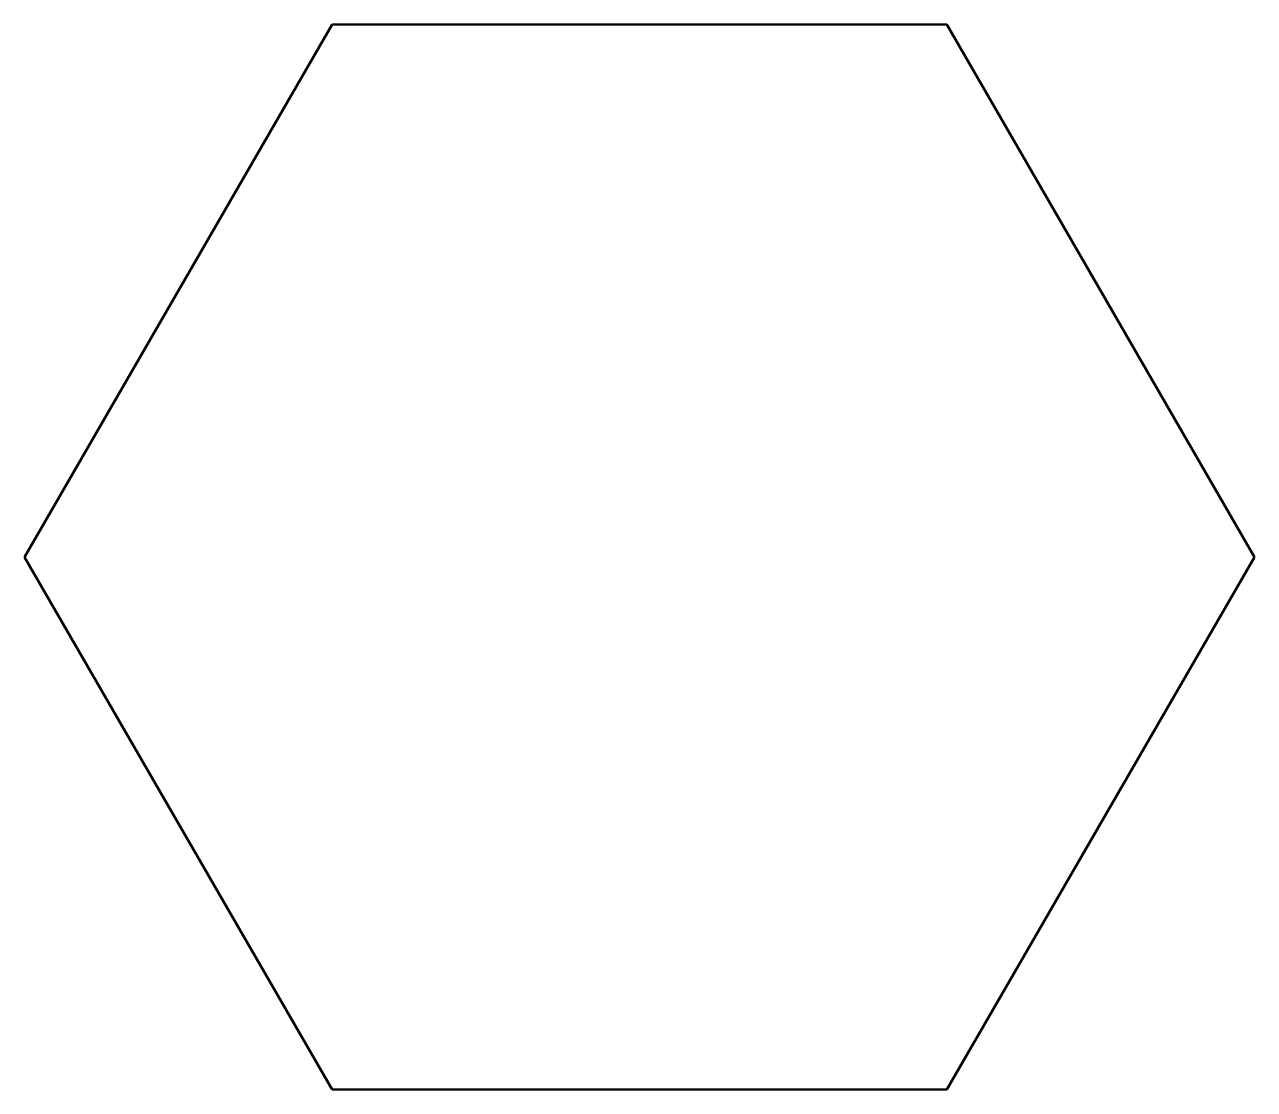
# Model space of a CAD drawing. Header units: millimetres. Extents: x 0 to 229, y 0 to 198.
import ezdxf

# ---------------------------------------------------------------- set-up
doc = ezdxf.new("R2010")
doc.units = ezdxf.units.MM
doc.layers.add('IV_OUTER_PROFILE', color=7, linetype='Continuous', lineweight=50)

msp = doc.modelspace()

# ---------------------------------------------------------------- linework, layer by layer
at = {"layer": 'IV_OUTER_PROFILE'}
for p, q in [((0, 99), (57.16, 198)), ((57.16, 198), (171.47, 198)), ((171.47, 198), (228.63, 99)), ((57.16, 0), (0, 99)), ((228.63, 99), (171.47, 0)), ((171.47, 0), (57.16, 0))]:
    msp.add_line(p, q, dxfattribs=at)

doc.saveas('drawing.dxf')
